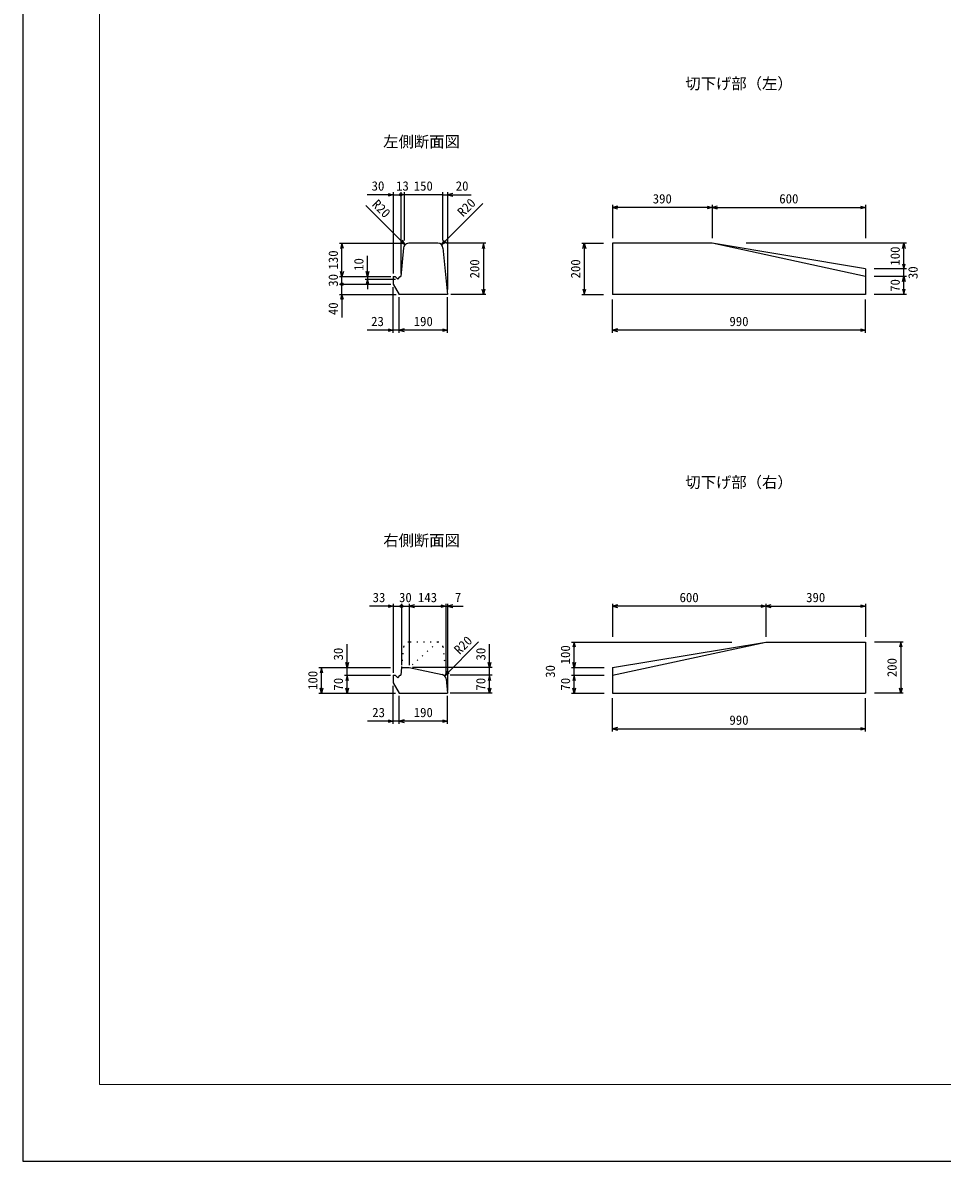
# Model space of a CAD drawing. Units: millimetres, scale not verified. Extents: x -6300 to 6300, y -4455 to 4455.
# Drawn here: x -6300 to -2704, y -4455 to 0 of the extents above; entities that cross this region are included whole.
import ezdxf
from ezdxf.enums import TextEntityAlignment as Align

# ---------------------------------------------------------------- set-up
doc = ezdxf.new("R2010")
doc.units = ezdxf.units.MM
doc.header["$LTSCALE"] = 15
doc.linetypes.add('DOTTED', pattern=[1.75, 0.25, -1.5])
for name, color, linetype, lineweight in [('0-0_DIM', 7, 'Continuous', 25), ('0-1_Defpoints', 5, 'Continuous', 25), ('0-3_OUTLINE', 3, 'Continuous', 25), ('0-4_OUTLINE2', 4, 'DOTTED', 25), ('0-5_TXT', 7, 'Continuous', 25), ('0-6_WAKU', 3, 'Continuous', 13)]:
    doc.layers.add(name, color=color, linetype=linetype, lineweight=lineweight)
doc.styles.add('ＭＳ ゴシック', font='')
doc.styles.get('ＭＳ ゴシック').set_extended_font_data('MS Gothic')

msp = doc.modelspace()

# ---------------------------------------------------------------- linework, layer by layer
at = {"layer": '0-0_DIM'}
for p, q in [((-4851.56, -662.93), (-4851.56, -981.36)), ((-4821.56, -662.93), (-4821.56, -981.36)), ((-4808.56, -662.93), (-4808.56, -852.2)), ((-4658.56, -662.93), (-4658.56, -852.2)), ((-4638.56, -662.93), (-4638.56, -1043.99)), ((-4851.56, -672.93), (-4952.58, -672.93)), ((-4851.56, -672.93), (-4821.56, -672.93)), ((-4808.56, -672.93), (-4821.56, -672.93)), ((-4658.56, -672.93), (-4808.56, -672.93)), ((-4662.52, -868.79), (-4501.19, -707.46)), ((-4658.56, -672.93), (-4638.56, -672.93)), ((-4638.56, -672.93), (-4546.96, -672.93)), ((-4804.6, -868.79), (-4958.63, -714.76)), ((-3993.81, -712.93), (-3993.81, -842.93)), ((-3603.81, -722.93), (-3993.81, -722.93)), ((-3603.81, -712.93), (-3603.81, -842.93)), ((-3603.81, -722.93), (-3003.81, -722.93)), ((-3003.81, -712.93), (-3003.81, -842.93)), ((-5061.56, -862.93), (-4815.02, -862.93)), ((-5051.56, -992.93), (-5051.56, -862.93)), ((-4488.56, -862.93), (-4645.8, -862.93)), ((-4498.56, -862.93), (-4498.56, -1062.93)), ((-4113.81, -862.93), (-4028.88, -862.93)), ((-4103.81, -862.93), (-4103.81, -1062.93)), ((-2844.1, -862.93), (-3470.81, -862.93)), ((-2854.1, -962.93), (-2854.1, -862.93)), ((-4951.56, -992.93), (-4951.56, -911.91)), ((-2844.1, -962.93), (-2970.81, -962.93)), ((-2854.1, -992.93), (-2854.1, -962.93)), ((-5061.56, -992.93), (-4859.91, -992.93)), ((-5061.56, -1022.93), (-4860.61, -1022.93)), ((-4961.56, -1002.93), (-4842.82, -1002.93)), ((-4951.56, -992.93), (-4951.56, -1002.93)), ((-4951.56, -1002.93), (-4951.56, -1042.63)), ((-2844.1, -992.93), (-2970.81, -992.93)), ((-2854.1, -1062.93), (-2854.1, -992.93)), ((-5061.56, -1062.93), (-4839.19, -1062.93)), ((-5051.56, -1062.93), (-5051.56, -1153.97)), ((-4851.56, -1212.93), (-4851.56, -1034.54)), ((-4488.56, -1062.93), (-4625.77, -1062.93)), ((-4113.81, -1062.93), (-4028.88, -1062.93)), ((-2844.1, -1062.93), (-2970.81, -1062.93)), ((-4828.56, -1212.93), (-4828.56, -1073.22)), ((-4638.56, -1212.93), (-4638.56, -1073.22)), ((-3993.81, -1212.93), (-3993.81, -1082.93)), ((-3003.81, -1212.93), (-3003.81, -1082.93)), ((-4851.56, -1202.93), (-4952.58, -1202.93)), ((-4828.56, -1202.93), (-4851.56, -1202.93)), ((-4638.56, -1202.93), (-4828.56, -1202.93)), ((-3003.81, -1202.93), (-3993.81, -1202.93)), ((-4851.56, -2283.17), (-4944.48, -2283.17)), ((-4851.56, -2273.17), (-4851.56, -2543.17)), ((-4851.56, -2283.17), (-4818.56, -2283.17)), ((-4818.56, -2273.17), (-4818.56, -2513.17)), ((-4818.56, -2283.17), (-4788.56, -2283.17)), ((-4788.56, -2273.17), (-4788.56, -2513.17)), ((-4788.56, -2283.17), (-4645.56, -2283.17)), ((-4645.56, -2273.17), (-4645.56, -2543.17)), ((-4645.56, -2283.17), (-4638.56, -2283.17)), ((-4638.56, -2273.17), (-4638.56, -2613.17)), ((-4638.56, -2283.17), (-4577.9, -2283.17)), ((-3993.81, -2273.17), (-3993.81, -2403.17)), ((-3393.81, -2283.17), (-3993.81, -2283.17)), ((-3393.81, -2273.17), (-3393.81, -2403.17)), ((-3393.81, -2283.17), (-3003.81, -2283.17)), ((-3003.81, -2273.17), (-3003.81, -2403.17)), ((-5031.56, -2523.17), (-5031.56, -2432.13)), ((-4649.86, -2555.6), (-4517.04, -2422.78)), ((-4474.48, -2523.17), (-4474.48, -2432.13)), ((-4153.52, -2423.17), (-3526.81, -2423.17)), ((-4143.52, -2523.17), (-4143.52, -2423.17)), ((-2856.32, -2423.17), (-2968.73, -2423.17)), ((-2866.32, -2423.17), (-2866.32, -2623.17)), ((-5141.56, -2523.17), (-4861.56, -2523.17)), ((-5131.56, -2623.17), (-5131.56, -2523.17)), ((-5031.56, -2553.17), (-5031.56, -2523.17)), ((-4464.48, -2523.17), (-4775.55, -2523.17)), ((-4474.48, -2553.17), (-4474.48, -2523.17)), ((-4153.52, -2523.17), (-4026.81, -2523.17)), ((-4143.52, -2553.17), (-4143.52, -2523.17)), ((-5041.56, -2553.17), (-4861.56, -2553.17)), ((-5031.56, -2623.17), (-5031.56, -2553.17)), ((-4464.48, -2553.17), (-4628.56, -2553.17)), ((-4474.48, -2623.17), (-4474.48, -2553.17)), ((-4153.52, -2553.17), (-4026.81, -2553.17)), ((-4143.52, -2623.17), (-4143.52, -2553.17)), ((-5141.56, -2623.17), (-4842.12, -2623.17)), ((-4851.56, -2743.17), (-4851.56, -2594.26)), ((-4464.48, -2623.17), (-4628.56, -2623.17)), ((-4153.52, -2623.17), (-4026.81, -2623.17)), ((-2856.32, -2623.17), (-2968.73, -2623.17)), ((-4828.56, -2743.17), (-4828.56, -2633.17)), ((-4638.56, -2743.17), (-4638.56, -2633.17)), ((-3993.81, -2773.17), (-3993.81, -2643.17)), ((-3003.81, -2773.17), (-3003.81, -2643.17)), ((-4851.56, -2733.17), (-4952.03, -2733.17)), ((-4828.56, -2733.17), (-4851.56, -2733.17)), ((-4638.56, -2733.17), (-4828.56, -2733.17)), ((-3993.81, -2763.17), (-3003.81, -2763.17))]:
    msp.add_line(p, q, dxfattribs=at)
for points in [[(-4871.56, -667.57), (-4851.56, -672.93), (-4871.56, -678.29)], [(-4618.56, -667.57), (-4638.56, -672.93), (-4618.56, -678.29)], [(-3973.81, -717.57), (-3993.81, -722.93), (-3973.81, -728.29)], [(-3623.81, -717.57), (-3603.81, -722.93), (-3623.81, -728.29)], [(-3583.81, -717.57), (-3603.81, -722.93), (-3583.81, -728.29)], [(-3023.81, -717.57), (-3003.81, -722.93), (-3023.81, -728.29)], [(-5046.2, -882.93), (-5051.56, -862.93), (-5056.92, -882.93)], [(-4822.53, -858.44), (-4804.6, -868.79), (-4814.95, -850.86)], [(-4644.59, -858.44), (-4662.52, -868.79), (-4652.16, -850.86)], [(-4493.2, -882.93), (-4498.56, -862.93), (-4503.92, -882.93)], [(-4109.17, -882.93), (-4103.81, -862.93), (-4098.45, -882.93)], [(-2859.46, -882.93), (-2854.1, -862.93), (-2848.74, -882.93)], [(-5046.2, -972.93), (-5051.56, -992.93), (-5056.92, -972.93)], [(-4946.2, -972.93), (-4951.56, -992.93), (-4956.92, -972.93)], [(-2859.46, -942.93), (-2854.1, -962.93), (-2848.74, -942.93)], [(-5051.56, -1062.93), (-5051.56, -1022.93), (-5051.56, -992.93)], [(-4946.2, -1022.93), (-4951.56, -1002.93), (-4956.92, -1022.93)], [(-2859.46, -1012.93), (-2854.1, -992.93), (-2848.74, -1012.93)], [(-5046.2, -1082.93), (-5051.56, -1062.93), (-5056.92, -1082.93)], [(-4493.2, -1042.93), (-4498.56, -1062.93), (-4503.92, -1042.93)], [(-4109.17, -1042.93), (-4103.81, -1062.93), (-4098.45, -1042.93)], [(-2859.46, -1042.93), (-2854.1, -1062.93), (-2848.74, -1042.93)], [(-4871.56, -1197.57), (-4851.56, -1202.93), (-4871.56, -1208.29)], [(-4808.56, -1197.57), (-4828.56, -1202.93), (-4808.56, -1208.29)], [(-4658.56, -1197.57), (-4638.56, -1202.93), (-4658.56, -1208.29)], [(-3973.81, -1197.57), (-3993.81, -1202.93), (-3973.81, -1208.29)], [(-3023.81, -1197.57), (-3003.81, -1202.93), (-3023.81, -1208.29)], [(-4871.56, -2277.81), (-4851.56, -2283.17), (-4871.56, -2288.53)], [(-4768.56, -2277.81), (-4788.56, -2283.17), (-4768.56, -2288.53)], [(-4665.56, -2277.81), (-4645.56, -2283.17), (-4665.56, -2288.53)], [(-4618.56, -2277.81), (-4638.56, -2283.17), (-4618.56, -2288.53)], [(-3973.81, -2277.81), (-3993.81, -2283.17), (-3973.81, -2288.53)], [(-3413.81, -2277.81), (-3393.81, -2283.17), (-3413.81, -2288.53)], [(-3373.81, -2277.81), (-3393.81, -2283.17), (-3373.81, -2288.53)], [(-3023.81, -2277.81), (-3003.81, -2283.17), (-3023.81, -2288.53)], [(-4138.16, -2443.17), (-4143.52, -2423.17), (-4148.88, -2443.17)], [(-2860.96, -2443.17), (-2866.32, -2423.17), (-2871.68, -2443.17)], [(-5126.2, -2543.17), (-5131.56, -2523.17), (-5136.92, -2543.17)], [(-5026.2, -2503.17), (-5031.56, -2523.17), (-5036.92, -2503.17)], [(-4631.93, -2545.24), (-4649.86, -2555.6), (-4639.51, -2537.67)], [(-4469.12, -2503.17), (-4474.48, -2523.17), (-4479.84, -2503.17)], [(-4138.16, -2503.17), (-4143.52, -2523.17), (-4148.88, -2503.17)], [(-5026.2, -2573.17), (-5031.56, -2553.17), (-5036.92, -2573.17)], [(-4469.12, -2573.17), (-4474.48, -2553.17), (-4479.84, -2573.17)], [(-4138.16, -2573.17), (-4143.52, -2553.17), (-4148.88, -2573.17)], [(-5126.2, -2603.17), (-5131.56, -2623.17), (-5136.92, -2603.17)], [(-5026.2, -2603.17), (-5031.56, -2623.17), (-5036.92, -2603.17)], [(-4469.12, -2603.17), (-4474.48, -2623.17), (-4479.84, -2603.17)], [(-4138.16, -2603.17), (-4143.52, -2623.17), (-4148.88, -2603.17)], [(-2860.96, -2603.17), (-2866.32, -2623.17), (-2871.68, -2603.17)], [(-4871.56, -2727.81), (-4851.56, -2733.17), (-4871.56, -2738.53)], [(-4808.56, -2727.81), (-4828.56, -2733.17), (-4808.56, -2738.53)], [(-4658.56, -2727.81), (-4638.56, -2733.17), (-4658.56, -2738.53)], [(-3973.81, -2757.81), (-3993.81, -2763.17), (-3973.81, -2768.53)], [(-3023.81, -2757.81), (-3003.81, -2763.17), (-3023.81, -2768.53)]]:
    msp.add_lwpolyline(points, dxfattribs=at)
for centre in [(-4821.56, -672.93), (-5051.56, -1022.93), (-4818.56, -2283.17)]:
    msp.add_circle(centre, 5, dxfattribs=at)
at = {"layer": '0-1_Defpoints'}
msp.add_lwpolyline([(-6300, -4455), (6300, -4455), (6300, 4455), (-6300, 4455)], close=True, dxfattribs=at)
at = {"layer": '0-3_OUTLINE'}
for p, q in [((-4810.36, -880.98), (-4821.56, -992.93)), ((-4676.66, -862.93), (-4790.46, -862.93)), ((-4656.76, -880.94), (-4638.56, -1062.93)), ((-3603.81, -862.93), (-3993.81, -862.93)), ((-3993.81, -862.93), (-3993.81, -1062.93)), ((-3003.81, -992.93), (-3603.81, -862.93)), ((-3003.81, -962.93), (-3603.81, -862.93)), ((-3003.81, -962.93), (-3003.81, -1062.93)), ((-4851.56, -992.93), (-4851.56, -1022.93)), ((-4851.56, -992.93), (-4843.56, -992.93)), ((-4851.56, -1022.93), (-4828.56, -1062.93)), ((-4823.56, -992.93), (-4821.56, -992.93)), ((-4638.56, -1062.93), (-4828.56, -1062.93)), ((-3003.81, -1062.93), (-3993.81, -1062.93)), ((-3993.81, -2553.17), (-3393.81, -2423.17)), ((-3993.81, -2523.17), (-3393.81, -2423.17)), ((-3393.81, -2423.17), (-3003.81, -2423.17)), ((-3003.81, -2423.17), (-3003.81, -2623.17)), ((-4818.56, -2523.17), (-4821.56, -2553.17)), ((-4818.56, -2523.17), (-4788.56, -2523.17)), ((-4788.56, -2523.17), (-4659.9, -2550.17)), ((-3993.81, -2523.17), (-3993.81, -2623.17)), ((-4851.56, -2553.17), (-4851.56, -2583.17)), ((-4851.56, -2553.17), (-4843.56, -2553.17)), ((-4851.56, -2583.17), (-4828.56, -2623.17)), ((-4644.1, -2567.75), (-4638.56, -2623.17)), ((-4828.56, -2623.17), (-4638.56, -2623.17)), ((-3993.81, -2623.17), (-3003.81, -2623.17))]:
    msp.add_line(p, q, dxfattribs=at)
for points in [[(-4843.56, -992.93), (-4833.56, -1002.93), (-4823.56, -992.93)], [(-4843.56, -2553.17), (-4833.56, -2563.17), (-4823.56, -2553.17), (-4821.56, -2553.17)]]:
    msp.add_lwpolyline(points, dxfattribs=at)
for centre, start, end in [((-4790.46, -882.93), 116.72508, 174.40838), ((-4790.46, -882.93), 90, 116.72508), ((-4676.66, -882.93), 4.08463, 90), ((-4664, -2569.74), 5.71059, 78.39052)]:
    msp.add_arc(centre, 20, start, end, dxfattribs=at)
at = {"layer": '0-4_OUTLINE2'}
for p, q in [((-4810.36, -2441.22), (-4818.56, -2523.17)), ((-4676.66, -2423.17), (-4790.46, -2423.17)), ((-4676.66, -2423.17), (-4788.56, -2523.17)), ((-4656.76, -2441.18), (-4638.56, -2623.17))]:
    msp.add_line(p, q, dxfattribs=at)
for centre, start, end in [((-4790.46, -2443.17), 90, 174.40838), ((-4676.66, -2443.17), 4.08463, 90)]:
    msp.add_arc(centre, 20, start, end, dxfattribs=at)
at = {"layer": '0-6_WAKU'}
msp.add_lwpolyline([(-6000, -4155), (6000, -4155), (6000, 4155), (-6000, 4155)], close=True, dxfattribs=at)

# ---------------------------------------------------------------- texts
at = {"layer": '0-0_DIM', "style": 'ＭＳ ゴシック'}
for s, p in [('30', (-4935.73, -667.93)), ('13', (-4840.06, -667.93)), ('150', (-4771.06, -667.93)), ('150', (-4771.06, -667.93)), ('20', (-4606.65, -667.93)), ('390', (-3836.31, -717.93)), ('600', (-3341.31, -717.93)), ('23', (-4937.53, -1197.93)), ('190', (-4771.07, -1197.93)), ('990', (-3536.31, -1197.93)), ('33', (-4931.76, -2278.17)), ('30', (-4828.56, -2278.17)), ('143', (-4754.56, -2278.17)), ('7', (-4610.37, -2278.17)), ('600', (-3731.31, -2278.17)), ('390', (-3236.31, -2278.17)), ('23', (-4933.28, -2728.17)), ('190', (-4771.06, -2728.17)), ('990', (-3536.31, -2758.17))]:
    msp.add_text(s, height=36.66, dxfattribs=at).set_placement(p, align=Align.BOTTOM_LEFT)
for s, rotation, p in [('R20', 315, (-4944.77, -721.55)), ('R20', 45, (-4570.52, -769.72)), ('100', 90, (-2859.1, -950.43)), ('130', 90, (-5056.56, -965.43)), ('10', 90, (-4956.56, -970.86)), ('200', 90, (-4503.56, -1000.43)), ('200', 90, (-4108.81, -1000.43)), ('30', 90, (-2789.1, -1002.93)), ('30', 90, (-5056.56, -1032.93)), ('70', 90, (-2859.1, -1052.93)), ('40', 90, (-5056.56, -1144.03)), ('R20', 45, (-4583.7, -2482.37)), ('30', 90, (-5036.56, -2495.44)), ('30', 90, (-4479.48, -2495.44)), ('100', 90, (-4148.52, -2510.67)), ('200', 90, (-2871.32, -2560.67)), ('100', 90, (-5136.56, -2610.67)), ('30', 90, (-4207.61, -2563.17)), ('70', 90, (-5036.56, -2613.17)), ('70', 90, (-4479.48, -2613.17)), ('70', 90, (-4148.52, -2613.17))]:
    msp.add_text(s, height=36.66, rotation=rotation, dxfattribs=at).set_placement(p, align=Align.BOTTOM_LEFT)
at = {"layer": '0-5_TXT', "style": 'ＭＳ ゴシック'}
for s, p in [('切下げ部（左）', (-3708.81, -273.09)), ('左側断面図', (-4890.39, -500.56)), ('切下げ部（右）', (-3708.81, -1833.33)), ('右側断面図', (-4890.39, -2060.81))]:
    msp.add_text(s, height=43.99, dxfattribs=at).set_placement(p, align=Align.BOTTOM_LEFT)

doc.saveas('drawing.dxf')
